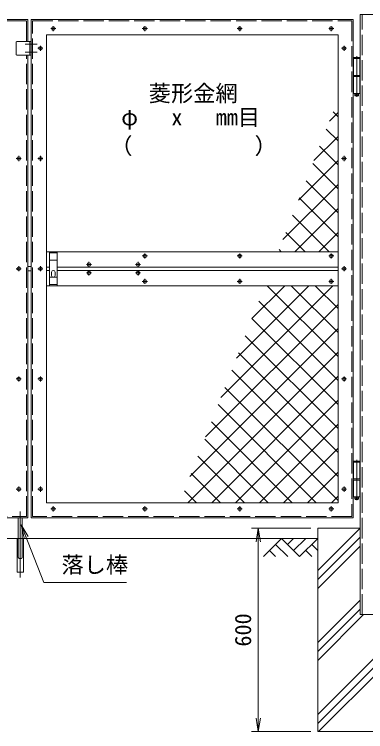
# Model space of a CAD drawing. Units: millimetres at full size; details may follow other scales. Extents: x -4200 to 4200, y -2970 to 2970.
# Drawn here: x 1197 to 2234, y -1139 to 976 of the extents above; entities that cross this region are included whole.
import ezdxf
from ezdxf.enums import TextEntityAlignment as Align

# ---------------------------------------------------------------- set-up
doc = ezdxf.new("R2010")
doc.units = ezdxf.units.MM
doc.header["$LTSCALE"] = 10
doc.linetypes.add('DASHED', pattern=[7.5, 6, -1.5])
doc.linetypes.add('USER1', pattern=[50.8, 31.75, -6.35, 6.35, -6.35])
for name, color, linetype, lineweight in [('0-1_D-STR3', 3, 'Continuous', 13), ('0-2_D-BMK', 2, 'USER1', 13), ('0-3_D-STR1', 1, 'Continuous', 18), ('0-4_D-STR4', 7, 'Continuous', 18), ('0-5_D-BGD', 7, 'Continuous', 18), ('0-6_D-STR-DIM', 7, 'Continuous', 13), ('0-7_0', 7, 'Continuous', 18), ('0-8_D-DCR-HCH', 7, 'Continuous', 13), ('0-9_D-STR-TXT', 7, 'Continuous', 13), ('0-A_D-STR2', 7, 'Continuous', 13)]:
    doc.layers.add(name, color=color, linetype=linetype, lineweight=lineweight)
doc.styles.add('ＭＳ ゴシック', font='')
doc.styles.get('ＭＳ ゴシック').set_extended_font_data('MS Gothic')

# ---------------------------------------------------------------- blocks, each defined once
blk = doc.blocks.new('_Open')
at = {"layer": '0-7_0'}
blk.add_line((-10, 1.667), (0, 0), dxfattribs=at)
blk.add_lwpolyline([(-10, -1.667), (0, 0), (-10, 0)], dxfattribs=at)

msp = doc.modelspace()

# ---------------------------------------------------------------- linework, layer by layer
at = {"layer": '0-1_D-STR3'}
for p, q in [((1201.99, 894.37), (1201.99, 858.37)), ((1246.99, 896.37), (1203.99, 896.37)), ((1246.99, 896.37), (1246.99, 856.37)), ((1246.99, 856.37), (1203.99, 856.37)), ((2216.69, 846.37), (2197.29, 846.37)), ((2197.29, 846.37), (2197.29, 796.37)), ((2197.49, 848.37), (2198.49, 849.37)), ((2197.49, 848.37), (2197.49, 846.37)), ((2197.49, 848.37), (2216.49, 848.37)), ((2215.49, 849.37), (2198.49, 849.37)), ((2215.49, 849.37), (2216.49, 848.37)), ((2216.49, 848.37), (2216.49, 846.37)), ((2216.69, 846.37), (2216.69, 796.37)), ((2217.49, 796.37), (2196.49, 796.37)), ((2196.49, 796.37), (2196.49, 793.37)), ((2217.49, 793.37), (2196.49, 793.37)), ((2197.29, 793.37), (2197.29, 743.37)), ((2216.69, 793.37), (2216.69, 743.37)), ((2217.49, 796.37), (2217.49, 793.37)), ((2216.69, 743.37), (2197.29, 743.37)), ((2201.99, 743.37), (2201.99, 737.37)), ((2211.99, 743.37), (2211.99, 737.37)), ((2202.99, 736.37), (2201.99, 737.37)), ((2210.99, 736.37), (2202.99, 736.37)), ((1300.99, 276.37), (1300.99, 176.37)), ((1322.99, 276.37), (1322.99, 176.37)), ((1236.99, 232.87), (1246.99, 232.87)), ((1236.99, 219.87), (1246.99, 219.87)), ((1306.99, 206.37), (1306.99, 216.37)), ((1316.99, 206.37), (1316.99, 216.37)), ((2216.69, -343.63), (2197.29, -343.63)), ((2197.29, -343.63), (2197.29, -393.63)), ((2197.49, -341.63), (2198.49, -340.63)), ((2197.49, -341.63), (2197.49, -343.63)), ((2197.49, -341.63), (2216.49, -341.63)), ((2215.49, -340.63), (2198.49, -340.63)), ((2215.49, -340.63), (2216.49, -341.63)), ((2216.49, -341.63), (2216.49, -343.63)), ((2216.69, -343.63), (2216.69, -393.63)), ((2217.49, -393.63), (2196.49, -393.63)), ((2196.49, -393.63), (2196.49, -396.63)), ((2217.49, -396.63), (2196.49, -396.63)), ((2197.29, -396.63), (2197.29, -446.63)), ((2216.69, -396.63), (2216.69, -446.63)), ((2217.49, -393.63), (2217.49, -396.63)), ((2216.69, -446.63), (2197.29, -446.63)), ((2201.99, -446.63), (2201.99, -452.63)), ((2202.99, -453.63), (2201.99, -452.63)), ((2210.99, -453.63), (2202.99, -453.63)), ((2211.99, -446.63), (2211.99, -452.63)), ((1208.49, -568.63), (1208.49, -508.63)), ((1220.49, -568.63), (1220.49, -508.63)), ((1204.94, -668.63), (1204.94, -568.63)), ((1224.04, -668.63), (1224.04, -568.63)), ((1204.94, -668.63), (1224.04, -668.63))]:
    msp.add_line(p, q, dxfattribs=at)
at = {"layer": '0-1_D-STR3', "linetype": 'DASHED'}
for p, q in [((1242.99, 896.37), (1242.99, 856.37)), ((1322.99, 273.37), (1300.99, 273.37)), ((1322.99, 251.37), (1300.99, 251.37)), ((1300.99, 201.37), (1322.99, 201.37)), ((1322.99, 179.37), (1300.99, 179.37)), ((1208.49, -623.52), (1208.49, -568.63)), ((1220.49, -623.5), (1220.49, -568.63)), ((1215.99, -628), (1212.99, -628))]:
    msp.add_line(p, q, dxfattribs=at)
at = {"layer": '0-1_D-STR3'}
for points in [[(2210.99, 736.37), (2211.99, 737.37), (2201.99, 737.37)], [(2210.99, -453.63), (2211.99, -452.63), (2201.99, -452.63)]]:
    msp.add_lwpolyline(points, dxfattribs=at)
for centre, radius in [((1311.99, 934.37), 5.25), ((1581.99, 934.37), 5.25), ((1861.99, 934.37), 5.25), ((2131.99, 934.37), 5.25), ((1273.99, 876.37), 5.25), ((2169.99, 876.37), 5.25), ((2206.99, 741.37), 2), ((1209.99, 551.37), 5.25), ((1273.99, 551.37), 5.25), ((2169.99, 551.37), 5.25), ((1581.99, 263.87), 5.25), ((1861.99, 263.87), 5.25), ((2131.99, 263.87), 5.25), ((1416.99, 238.87), 5.25), ((1561.99, 238.87), 5.25), ((1209.99, 226.37), 5.25), ((1273.99, 226.37), 5.25), ((1416.99, 213.87), 5.25), ((1561.99, 213.87), 5.25), ((2169.99, 226.37), 5.25), ((1581.99, 188.87), 5.25), ((1861.99, 188.87), 5.25), ((2131.99, 188.87), 5.25), ((1209.99, -98.63), 5.25), ((1273.99, -98.63), 5.25), ((2169.99, -98.63), 5.25), ((1209.99, -423.63), 5.25), ((1273.99, -423.63), 5.25), ((2169.99, -423.63), 5.25), ((2206.99, -448.63), 2), ((1311.99, -481.63), 5.25), ((1581.99, -481.63), 5.25), ((1861.99, -481.63), 5.25), ((2131.99, -481.63), 5.25)]:
    msp.add_circle(centre, radius, dxfattribs=at)
for centre, radius, start, end in [((1203.99, 894.37), 2, 90, 180), ((1203.99, 858.37), 2, 180, 270), ((1311.99, 216.37), 5, 0.00035, 180.00001), ((1311.99, 206.37), 5, 180.00002, 0.00001)]:
    msp.add_arc(centre, radius, start, end, dxfattribs=at)
at = {"layer": '0-1_D-STR3', "linetype": 'DASHED'}
for centre, start, end in [((1212.99, -623.5), 179.99999, 270.00049), ((1215.99, -623.5), 269.99951, 0.00001)]:
    msp.add_arc(centre, 4.5, start, end, dxfattribs=at)
at = {"layer": '0-2_D-BMK'}
for p, q in [((1319.43, 934.37), (1304.55, 934.37)), ((1311.99, 941.81), (1311.99, 926.93)), ((1589.43, 934.37), (1574.55, 934.37)), ((1581.99, 941.81), (1581.99, 926.93)), ((1869.43, 934.37), (1854.55, 934.37)), ((1861.99, 941.81), (1861.99, 926.93)), ((2139.43, 934.37), (2124.55, 934.37)), ((2131.99, 941.81), (2131.99, 926.93)), ((1229.39, 888.37), (1264.59, 888.37)), ((1281.43, 876.37), (1266.55, 876.37)), ((1273.99, 883.81), (1273.99, 868.93)), ((2177.43, 876.37), (2162.55, 876.37)), ((2169.99, 883.81), (2169.99, 868.93)), ((1229.39, 864.37), (1264.59, 864.37)), ((2206.99, 852.77), (2206.99, 733.61)), ((1202.55, 551.37), (1217.43, 551.37)), ((1209.99, 558.81), (1209.99, 543.93)), ((1281.43, 551.37), (1266.55, 551.37)), ((1273.99, 558.81), (1273.99, 543.93)), ((2177.43, 551.37), (2162.55, 551.37)), ((2169.99, 558.81), (2169.99, 543.93)), ((1589.43, 263.87), (1574.55, 263.87)), ((1581.99, 271.31), (1581.99, 256.43)), ((1869.43, 263.87), (1854.55, 263.87)), ((1861.99, 271.31), (1861.99, 256.43)), ((2139.43, 263.87), (2124.55, 263.87)), ((2131.99, 271.31), (2131.99, 256.43)), ((1209.99, 233.81), (1209.99, 218.93)), ((1273.99, 233.81), (1273.99, 218.93)), ((1424.43, 238.87), (1409.55, 238.87)), ((1416.99, 246.31), (1416.99, 231.43)), ((1569.43, 238.87), (1554.55, 238.87)), ((1561.99, 246.31), (1561.99, 231.43)), ((2169.99, 233.81), (2169.99, 218.93)), ((1202.55, 226.37), (1217.43, 226.37)), ((1281.43, 226.37), (1266.55, 226.37)), ((1424.43, 213.87), (1409.55, 213.87)), ((1416.99, 221.31), (1416.99, 206.43)), ((1569.43, 213.87), (1554.55, 213.87)), ((1561.99, 221.31), (1561.99, 206.43)), ((2177.43, 226.37), (2162.55, 226.37)), ((1581.99, 196.31), (1581.99, 181.43)), ((1861.99, 196.31), (1861.99, 181.43)), ((2131.99, 196.31), (2131.99, 181.43)), ((1589.43, 188.87), (1574.55, 188.87)), ((1869.43, 188.87), (1854.55, 188.87)), ((2139.43, 188.87), (2124.55, 188.87)), ((1202.55, -98.63), (1217.43, -98.63)), ((1209.99, -91.19), (1209.99, -106.07)), ((1281.43, -98.63), (1266.55, -98.63)), ((1273.99, -91.19), (1273.99, -106.07)), ((2177.43, -98.63), (2162.55, -98.63)), ((2169.99, -91.19), (2169.99, -106.07)), ((2206.99, -337.23), (2206.99, -456.39)), ((1209.99, -416.19), (1209.99, -431.07)), ((1273.99, -416.19), (1273.99, -431.07)), ((2169.99, -416.19), (2169.99, -431.07)), ((1202.55, -423.63), (1217.43, -423.63)), ((1281.43, -423.63), (1266.55, -423.63)), ((2177.43, -423.63), (2162.55, -423.63)), ((1319.43, -481.63), (1304.55, -481.63)), ((1311.99, -474.19), (1311.99, -489.07)), ((1589.43, -481.63), (1574.55, -481.63)), ((1581.99, -474.19), (1581.99, -489.07)), ((1869.43, -481.63), (1854.55, -481.63)), ((1861.99, -474.19), (1861.99, -489.07)), ((2139.43, -481.63), (2124.55, -481.63)), ((2131.99, -474.19), (2131.99, -489.07)), ((1214.49, -684.27), (1214.49, -489.2))]:
    msp.add_line(p, q, dxfattribs=at)
at = {"layer": '0-3_D-STR1', "linetype": 'DASHED'}
for p, q in [((2222.99, -793.63), (2222.99, 976.37)), ((1232.99, 896.37), (1232.99, 957.37)), ((1250.99, -504.63), (1250.99, 957.37)), ((1232.99, -504.63), (1232.99, 856.37)), ((290.99, -504.63), (1232.99, -504.63)), ((2192.99, -504.63), (1250.99, -504.63))]:
    msp.add_line(p, q, dxfattribs=at)
at = {"layer": '0-3_D-STR1'}
for p, q in [((1236.99, 961.37), (286.99, 961.37)), ((1236.99, 896.37), (1236.99, 961.37)), ((1291.99, 916.37), (2151.99, 916.37)), ((1291.99, -463.63), (1291.99, 916.37)), ((2151.99, 916.37), (2151.99, -463.63)), ((2151.99, 276.37), (1291.99, 276.37)), ((1300.99, 231.37), (1291.99, 231.37)), ((1300.99, 221.37), (1291.99, 221.37)), ((2151.99, 231.37), (1322.99, 231.37)), ((2151.99, 221.37), (1322.99, 221.37)), ((2151.99, 176.37), (1291.99, 176.37)), ((2151.99, -463.63), (1291.99, -463.63)), ((1291.99, -463.63), (2151.99, -463.63))]:
    msp.add_line(p, q, dxfattribs=at)
for points in [[(2266.99, -793.63), (2216.99, -793.63), (2216.99, 976.37), (2266.99, 976.37)], [(2196.99, 961.37), (2196.99, -508.63), (1246.99, -508.63), (1246.99, 961.37)]]:
    msp.add_lwpolyline(points, close=True, dxfattribs=at)
msp.add_lwpolyline([(286.99, 961.37), (286.99, -508.63), (1236.99, -508.63), (1236.99, 856.37)], dxfattribs=at)
at = {"layer": '0-3_D-STR1', "linetype": 'DASHED'}
for points in [[(1232.99, 957.37), (290.99, 957.37), (290.99, -504.63)], [(1250.99, 957.37), (2192.99, 957.37), (2192.99, -504.63)]]:
    msp.add_lwpolyline(points, dxfattribs=at)
at = {"layer": '0-4_D-STR4'}
for p, q in [((2091.99, -538.63), (2091.99, -1138.63)), ((2091.99, -538.63), (2216.99, -538.63)), ((2091.99, -1138.63), (2391.99, -1138.63))]:
    msp.add_line(p, q, dxfattribs=at)
at = {"layer": '0-5_D-BGD'}
msp.add_line((391.99, -568.63), (2091.99, -568.63), dxfattribs=at)
at = {"layer": '0-6_D-STR-DIM'}
for p, q in [((2071.99, -538.63), (1896.77, -538.63)), ((1916.77, -538.63), (1916.77, -1138.63)), ((2071.99, -1138.63), (1896.77, -1138.63))]:
    msp.add_line(p, q, dxfattribs=at)
at = {"layer": '0-8_D-DCR-HCH'}
for p, q in [((2091.99, -663.55), (2216.9, -538.63)), ((1985.57, -568.63), (1932.36, -621.84)), ((1985.57, -568.63), (2038.78, -621.84)), ((2003.3, -586.37), (2021.04, -568.63)), ((2021.04, -604.11), (2056.52, -568.63)), ((2038.78, -621.84), (2091.99, -568.63)), ((2091.99, -690.06), (2216.99, -565.06)), ((1967.83, -586.37), (2003.47, -621.84)), ((2074.25, -586.37), (2091.99, -604.03)), ((2091.99, -716.58), (2216.99, -591.58)), ((1950.09, -604.11), (1967.91, -621.84)), ((2056.52, -604.11), (2074.34, -621.84)), ((2091.99, -875.68), (2216.99, -750.68)), ((2091.99, -902.19), (2216.99, -777.19)), ((2091.99, -1087.81), (2391.99, -787.81)), ((2091.99, -928.71), (2227.07, -793.63)), ((2091.99, -1114.33), (2391.99, -814.33)), ((2094.2, -1138.63), (2391.99, -840.84))]:
    msp.add_line(p, q, dxfattribs=at)
at = {"layer": '0-9_D-STR-TXT'}
msp.add_lwpolyline([(1528.01, -698.79), (1283.69, -698.79), (1217.9, -530.33)], dxfattribs=at)
at = {"layer": '0-A_D-STR2'}
for p, q in [((2126.76, 661.69), (2151.99, 686.92)), ((2151.99, 674.25), (2137.41, 688.83)), ((2151.99, 603.54), (2117.47, 638.06)), ((2081.03, 545.25), (2151.99, 616.21)), ((2151.99, 532.83), (2097.54, 587.28)), ((2035.3, 428.81), (2151.99, 545.5)), ((2151.99, 462.12), (2077.6, 536.51)), ((1989.57, 312.37), (2151.99, 474.79)), ((2151.99, 391.41), (2057.66, 485.74)), ((2151.99, 320.7), (2037.72, 434.97)), ((2024.28, 276.37), (2151.99, 404.08)), ((2125.61, 276.37), (2017.78, 384.2)), ((2054.9, 276.37), (1997.84, 333.42)), ((2094.99, 276.37), (2151.99, 333.37)), ((1984.19, 276.37), (1977.9, 282.65)), ((1806.66, -153.38), (2136.41, 176.37)), ((1852.39, -36.94), (2065.7, 176.37)), ((1898.12, 79.5), (1994.99, 176.37)), ((2151.99, -32.86), (1942.77, 176.37)), ((2151.99, 37.85), (2013.48, 176.37)), ((2151.99, 108.56), (2084.19, 176.37)), ((2151.99, -103.57), (1918.08, 130.34)), ((1760.94, -269.82), (2151.99, 121.24)), ((2151.99, -174.28), (1898.15, 79.57)), ((1715.21, -386.25), (2151.99, 50.53)), ((2151.99, -244.99), (1878.21, 28.79)), ((1708.54, -463.63), (2151.99, -20.18)), ((2151.99, -315.7), (1858.27, -21.98)), ((2151.99, -386.41), (1838.33, -72.75)), ((1779.25, -463.63), (2151.99, -90.89)), ((2151.99, -457.12), (1818.39, -123.52)), ((1849.96, -463.63), (2151.99, -161.6)), ((2087.79, -463.63), (1798.45, -174.29)), ((2017.08, -463.63), (1778.51, -225.06)), ((1920.67, -463.63), (2151.99, -232.31)), ((1946.37, -463.63), (1758.57, -275.84)), ((1991.38, -463.63), (2151.99, -303.03)), ((1875.66, -463.63), (1738.63, -326.61)), ((1804.95, -463.63), (1718.7, -377.38)), ((2062.09, -463.63), (2151.99, -373.74)), ((1734.24, -463.63), (1698.76, -428.15)), ((2132.81, -463.63), (2151.99, -444.45))]:
    msp.add_line(p, q, dxfattribs=at)

# ---------------------------------------------------------------- block references
at = {"layer": '0-6_D-STR-DIM', "xscale": 4, "yscale": 4}
for p, rotation in [((1916.77, -538.63), 90), ((1916.77, -1138.63), 270)]:
    msp.add_blockref('_Open', p, dxfattribs=dict(at, rotation=rotation))
at = {"layer": '0-9_D-STR-TXT', "xscale": 4, "yscale": 4, "rotation": 111.33342}
msp.add_blockref('_Open', (1217.17, -528.46), dxfattribs=at)

# ---------------------------------------------------------------- texts
at = {"layer": '0-6_D-STR-DIM', "style": 'ＭＳ ゴシック'}
msp.add_text('600', height=48.09, rotation=90, dxfattribs=at).set_placement((1910.03, -887.9), align=Align.BOTTOM_LEFT)
at = {"layer": '0-9_D-STR-TXT', "style": 'ＭＳ ゴシック'}
for s, p in [('菱形金網', (1593.54, 705.07)), ('φ   x   mm目', (1512.32, 634.63)), ('（\u3000\u3000   \u3000\u3000）', (1479.84, 550.16)), ('落し棒', (1336.14, -685.06))]:
    msp.add_text(s, height=48.09, dxfattribs=at).set_placement(p, align=Align.BOTTOM_LEFT)

doc.saveas('drawing.dxf')
